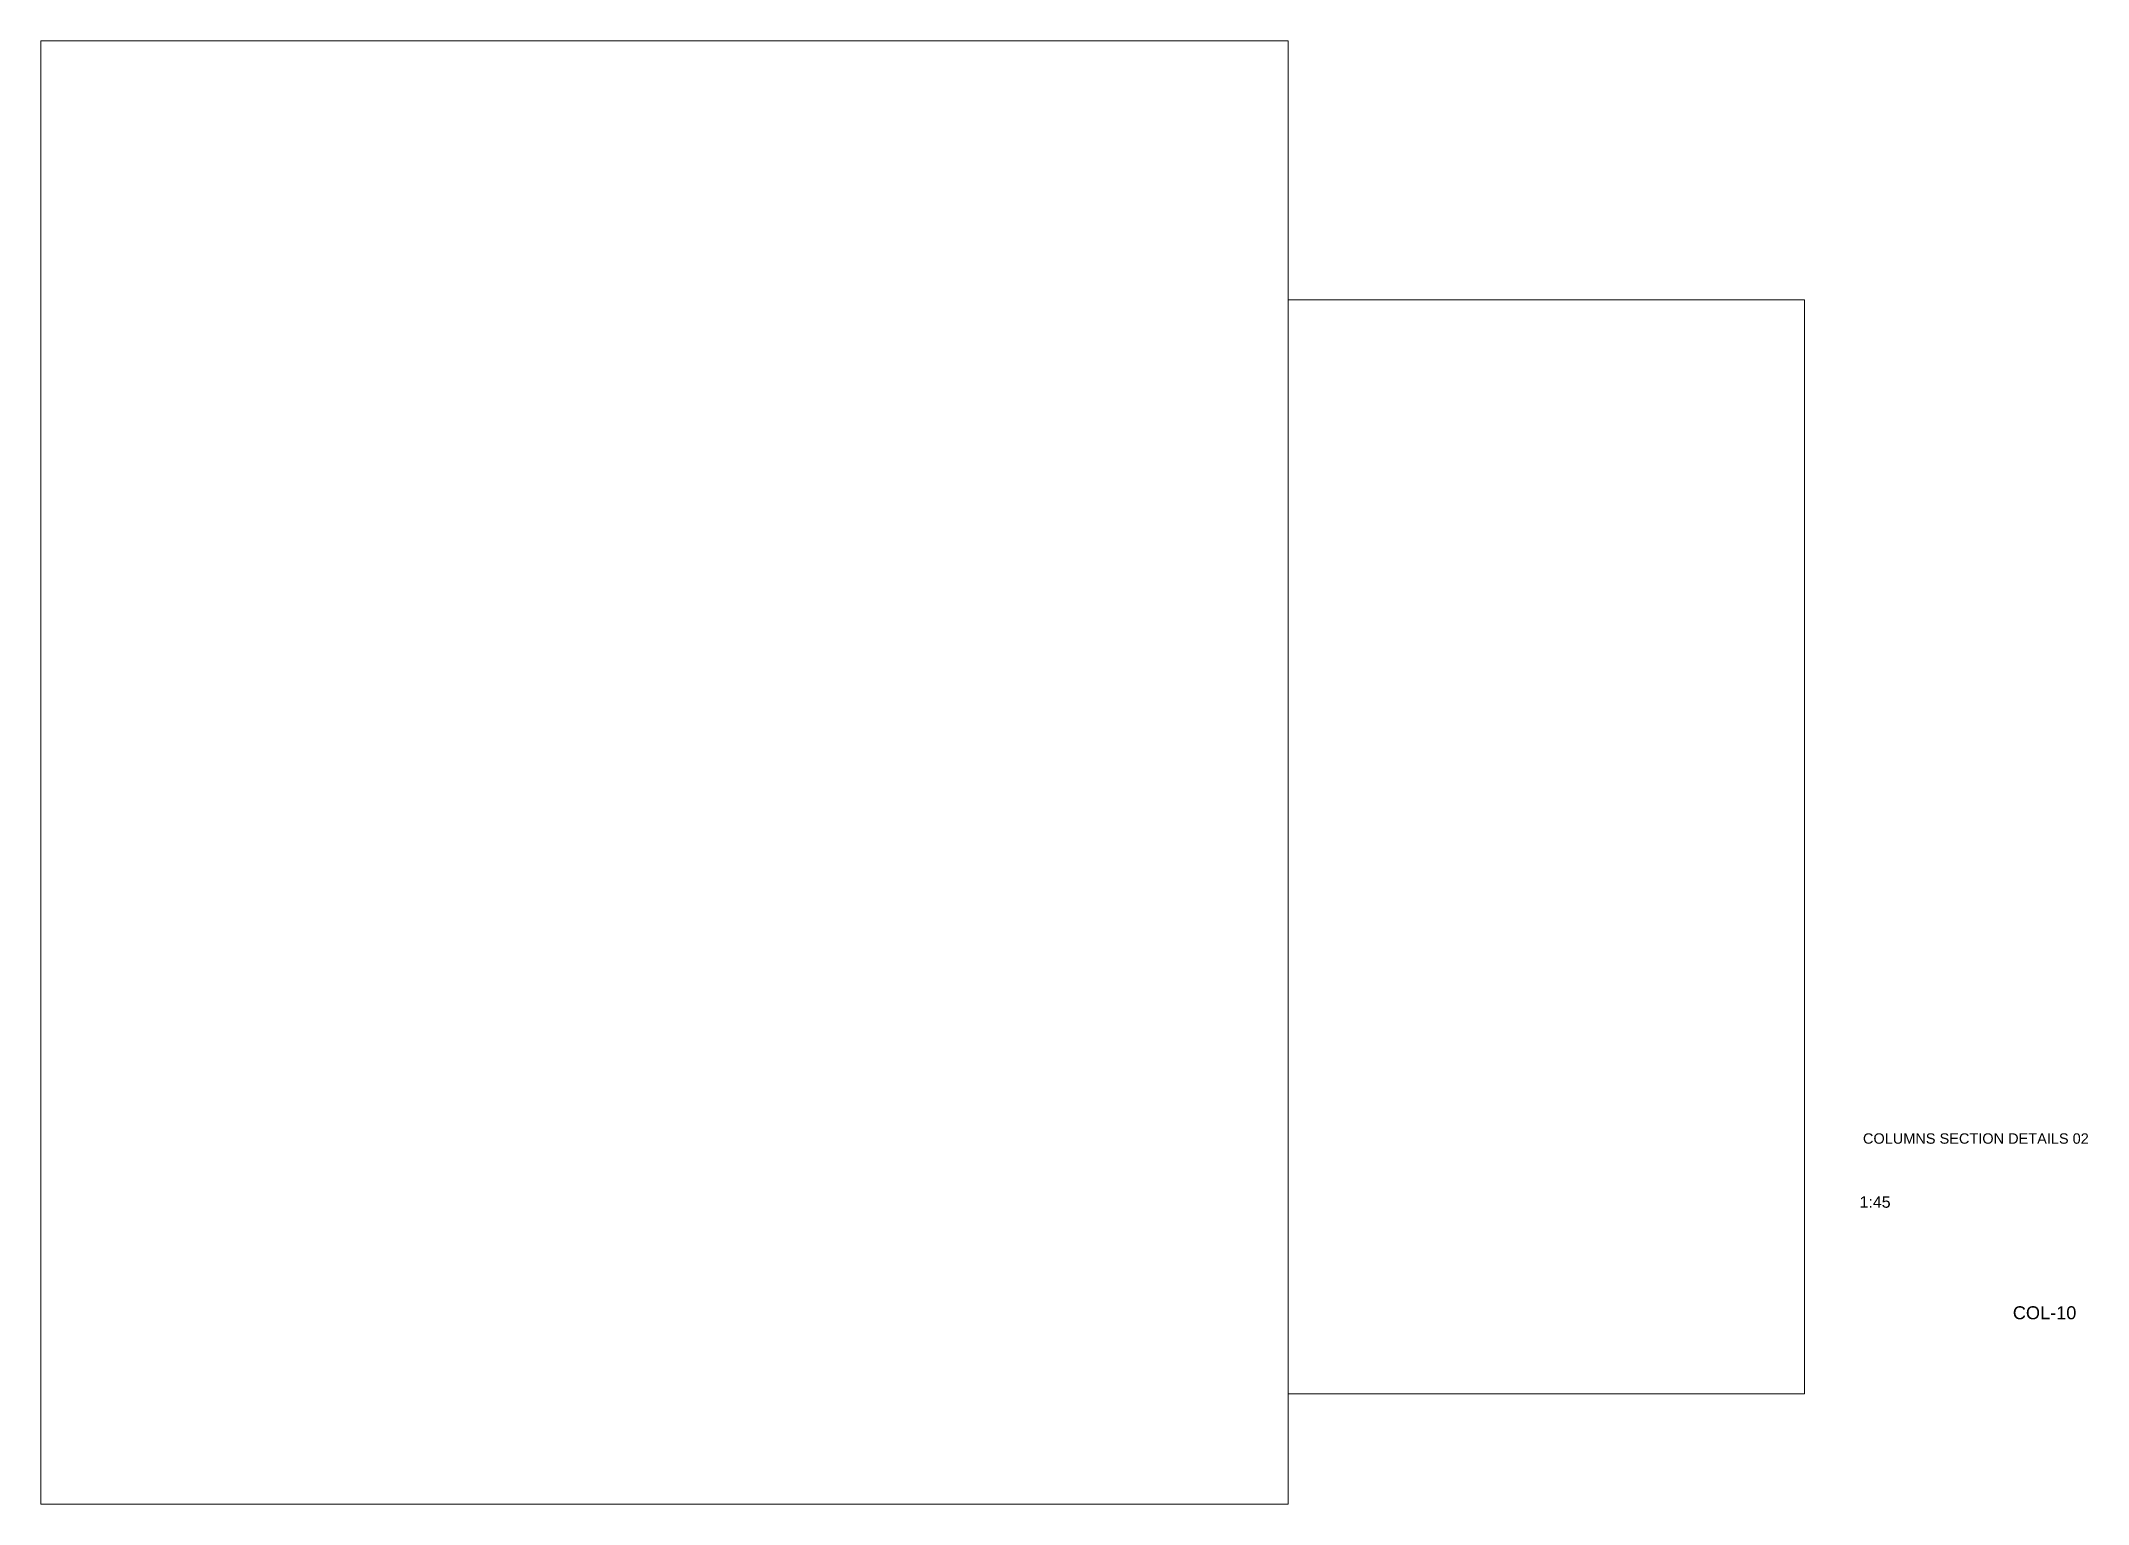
# Paper-space layout 'COL-10' of a CAD drawing. Header units: millimetres. Extents: x 7 to 401, y 11 to 292.
import ezdxf

# ---------------------------------------------------------------- set-up
doc = ezdxf.new("R2010")
doc.units = ezdxf.units.MM
doc.header["$MEASUREMENT"] = 0
for name, color, linetype, lineweight in [('DIM', 174, 'Continuous', 0), ('G-ANNO-TTLB', 6, 'Continuous', 9), ('label', 7, 'Continuous', 0)]:
    doc.layers.add(name, color=color, linetype=linetype, lineweight=lineweight)
doc.styles.add('ARIAL', font='arial.ttf', dxfattribs={"height": 2.2})
doc.styles.get("Standard").update_dxf_attribs({"font": 'arial.ttf'})

psp = doc.layouts.new('COL-10')

# ---------------------------------------------------------------- texts
at = {"layer": 'DIM', "ltscale": 1000, "insert": (350.68, 82.13), "char_height": 2, "attachment_point": 1}
psp.add_mtext_dynamic_manual_height_columns('\\pxqc; COLUMNS SECTION DETAILS 02 ', width=57.6233, gutter_width=14.53, heights=[0], dxfattribs=at)
at = {"layer": 'G-ANNO-TTLB', "color": 0, "insert": (386.99, 48.85), "char_height": 2.5, "width": 14.1097, "attachment_point": 1, "style": 'ARIAL'}
psp.add_mtext('COL-10', dxfattribs=at)
at = {"layer": 'label', "insert": (357.49, 70.01), "char_height": 2.2, "width": 10.6214, "attachment_point": 1}
psp.add_mtext('1:45', dxfattribs=at)

# ---------------------------------------------------------------- viewports
at = {"layer": 'Defpoints'}
psp.add_viewport(center=(127.49, 151.57), size=(240.03, 281.56), view_center_point=(540831.5904, -376217.8979), view_height=14077.98994, dxfattribs=at)
psp.add_viewport(center=(297.2, 137.25), size=(99.4, 210.5), view_center_point=(561425.6626, -375713.7213), view_height=15787.56154, status=3, dxfattribs=at)

doc.saveas('drawing.dxf')
